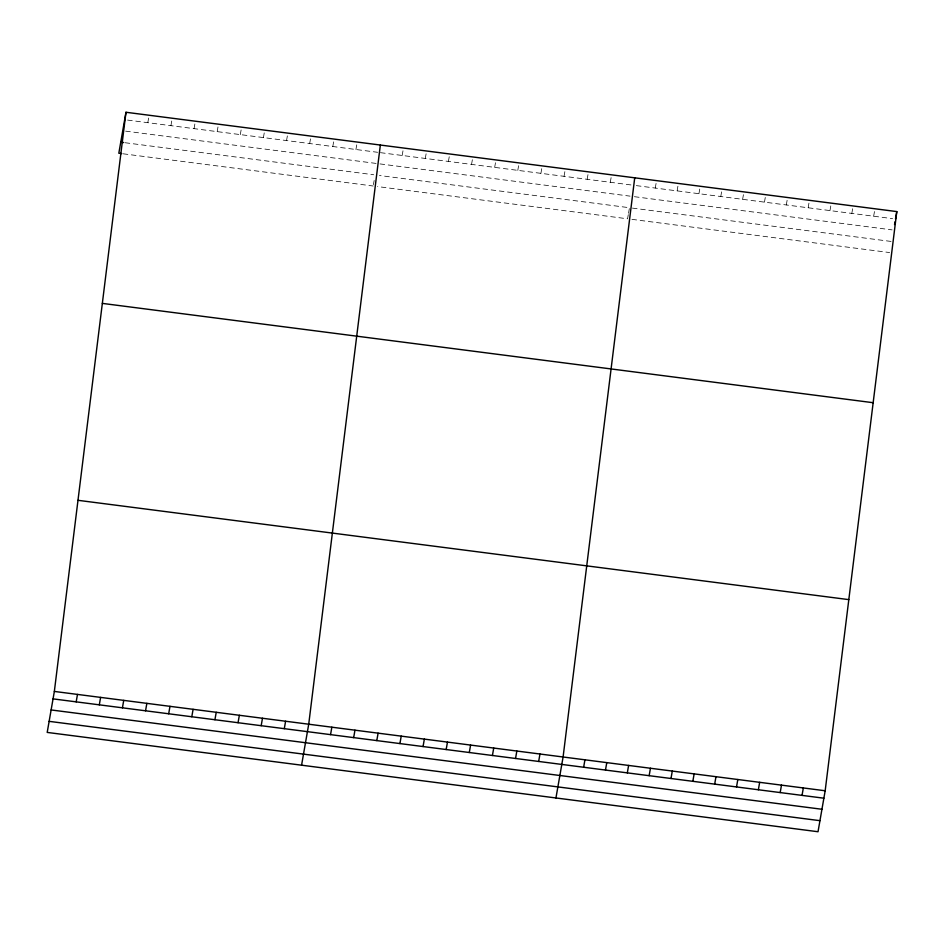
<?xml version="1.0" encoding="UTF-8"?>
<svg xmlns="http://www.w3.org/2000/svg" width="944" height="944" viewBox="0 0 944 944"><rect width="100%" height="100%" fill="white"/><g stroke="black" fill="none" stroke-linecap="round" stroke-linejoin="round"><path stroke-width="0.71" stroke-dasharray="4.72 3.54" d="M147.807 122.685L149.105 115.239M170.923 125.658L172.221 118.224M194.051 128.644L195.349 121.198M217.179 131.617L218.477 124.183M240.307 134.603L241.605 127.157M263.423 137.576L264.721 130.142M286.551 140.562L287.849 133.116M309.679 143.535L310.977 136.101M332.795 146.521L334.093 139.075M355.923 149.494L357.221 142.06M373.435 184.635L374.166 180.481M402.179 155.453L403.477 148.019M425.296 158.439L426.594 150.993M448.424 161.412L449.722 153.978M471.552 164.398L472.85 156.952M494.668 167.371L495.978 159.937M517.796 170.357L519.094 162.911M540.924 173.33L542.222 165.896M564.052 176.316L565.35 168.87M587.168 179.289L588.466 171.855M610.296 182.275L611.594 174.829M628.291 214.642L627.571 218.796L377.529 186.57M628.539 213.261L629.495 207.727L379.464 175.501M655.266 188.068L656.564 180.623M677.096 190.877L678.406 183.443M698.938 193.697L700.236 186.251M720.779 196.505L722.077 189.071M742.621 199.326L743.919 191.88M764.463 202.134L765.761 194.7M786.305 204.954L787.603 197.508M808.147 207.763L809.445 200.329M829.977 210.583L831.275 203.137M851.818 213.391L853.116 205.957M873.66 216.211L874.958 208.766M127.57 120.077L377.6 152.291M380.491 152.668L631.973 185.071M636.339 185.626L892.587 218.654M125.635 131.145L377.116 163.548M380.007 163.914L630.049 196.14M634.403 196.694L892.115 229.899M125.092 142.733L373.682 174.758M632.409 208.105L891.584 241.499M123.157 153.801L373.199 186.015M631.937 219.35L889.649 252.567"/><path stroke-width="1.42" d="M54.351 691.433L125.977 112.265L896.8 211.586L825.174 790.765L818.023 831.735L47.2 732.414L54.351 691.433L825.174 790.765M380.349 145.034L308.723 724.213L301.573 765.195M634.722 177.814L563.096 756.994L555.945 797.975M125.977 112.265L118.826 153.235L121.717 153.612M76.181 701.852L77.479 694.418M99.297 704.838L100.607 697.404M122.425 707.823L123.723 700.377M145.553 710.797L146.851 703.363M168.681 713.782L169.979 706.336M191.797 716.756L193.095 709.322M214.925 719.741L216.223 712.295M238.053 722.715L239.351 715.281M261.181 725.7L262.479 718.254M284.297 728.674L285.595 721.24M330.553 734.633L331.851 727.199M353.67 737.618L354.968 730.172M376.798 740.592L378.096 733.158M399.926 743.577L401.224 736.131M423.054 746.551L424.352 739.117M446.17 749.536L447.468 742.09M469.298 752.51L470.596 745.076M492.426 755.495L493.724 748.049M515.542 758.469L516.84 751.035M538.67 761.454L539.968 754.008M583.64 767.248L584.938 759.802M605.482 770.056L606.78 762.622M627.312 772.876L628.61 765.431M649.153 775.685L650.451 768.251M670.995 778.505L672.293 771.059M692.837 781.313L694.135 773.879M714.679 784.134L715.977 776.688M736.521 786.942L737.819 779.508M758.362 789.762L759.66 782.316M780.192 792.571L781.49 785.137M894.534 224.554L895.018 221.793M895.502 219.02L896.8 211.586M802.034 795.391L803.332 787.945M120.761 142.166L123.652 142.544M102.341 303.39L873.165 402.71M77.986 500.308L848.809 599.629M53.053 698.879L823.876 798.199M51.118 709.947L821.941 809.268M49.135 721.346L819.958 820.678"/></g></svg>
